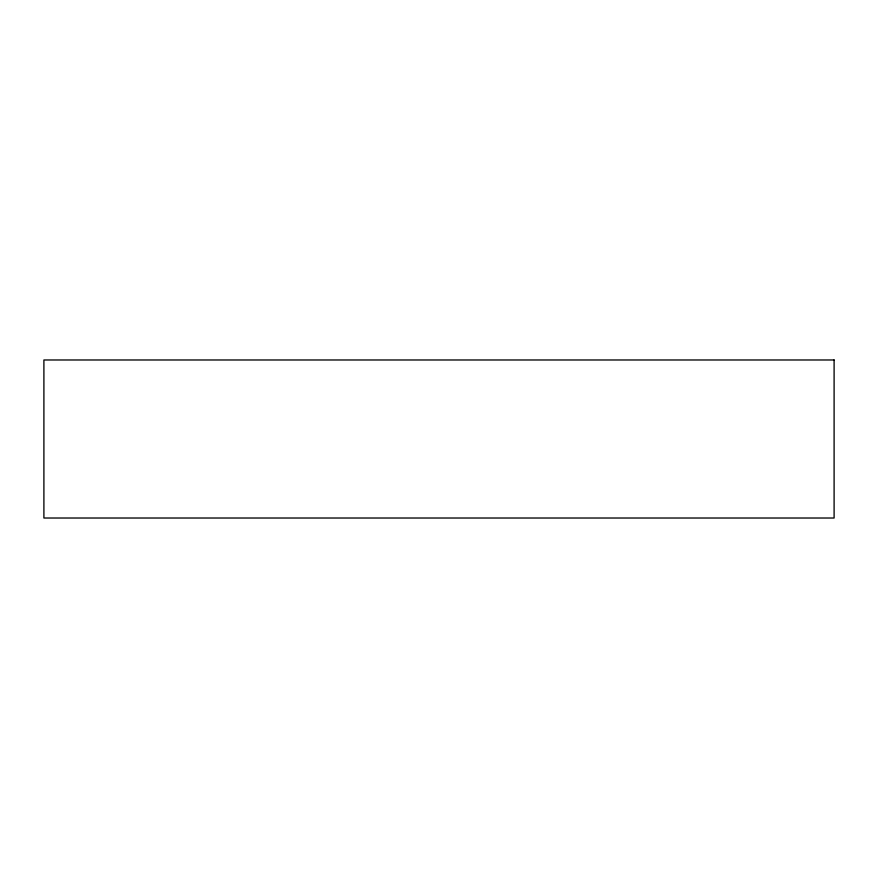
<?xml version="1.0" encoding="UTF-8"?>
<svg xmlns="http://www.w3.org/2000/svg" width="878" height="878" viewBox="0 0 878 878"><rect width="100%" height="100%" fill="white"/><g stroke="black" fill="none" stroke-linecap="round" stroke-linejoin="round"><path stroke-width="1.32" d="M834.1 359.98L43.9 359.98L43.9 518.02L834.1 518.02L834.1 359.98"/></g></svg>
